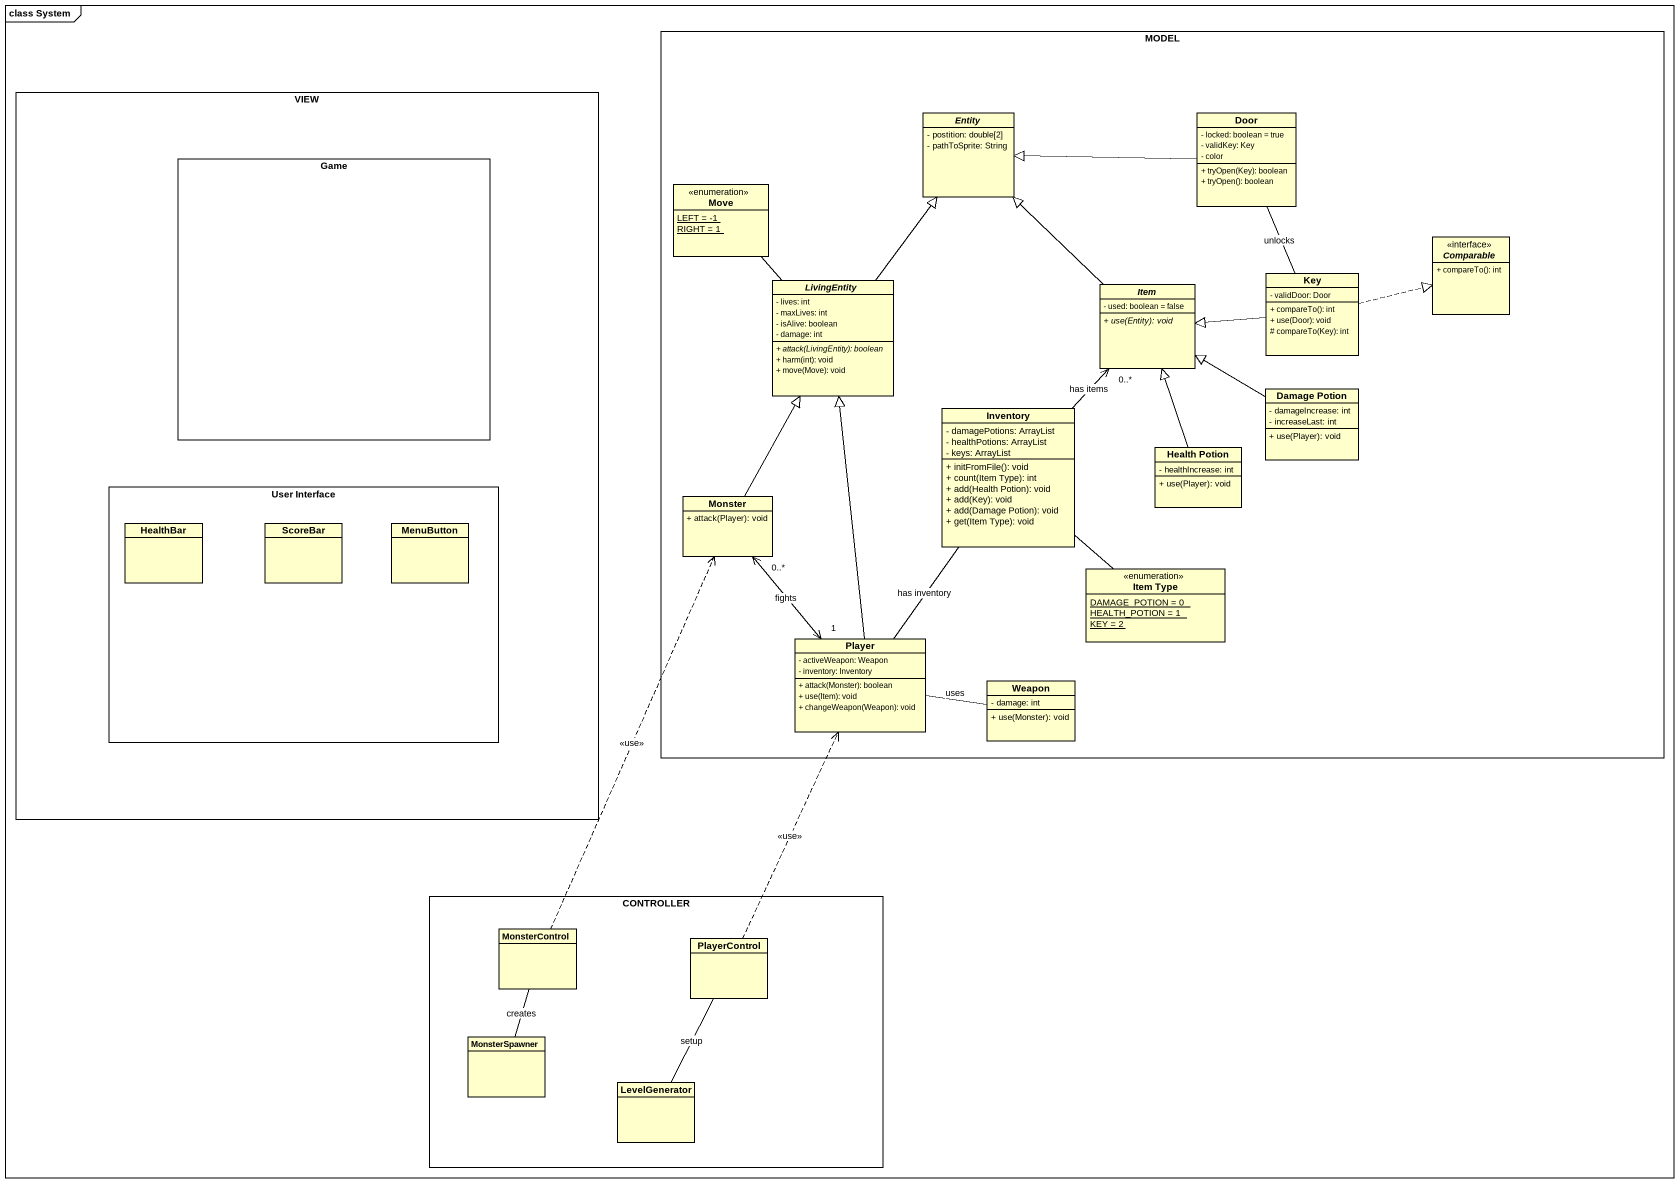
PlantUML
@startuml
mainframe class System
allowmixing
hide circle
hide empty members
skinparam classAttributeIconSize 0
rectangle MODEL {
  abstract class "Entity" as Entity_ {
    - postition: double[2]
    - pathToSprite: String
  }
  class Door {
    - locked: boolean = true
    - validKey: Key
    - color
    + tryOpen(Key): boolean
    + tryOpen(): boolean
  }
  enum Move {
    {static} LEFT = -1
    {static} RIGHT = 1
  }
  interface Comparable {
    + compareTo(): int
  }
  abstract class LivingEntity {
    - lives: int
    - maxLives: int
    - isAlive: boolean
    - damage: int
    {abstract} + attack(LivingEntity): boolean
    + harm(int): void
    + move(Move): void
  }
  abstract class Item {
    - used: boolean = false
    {abstract} + use(Entity): void
  }
  class Key {
    - validDoor: Door
    + compareTo(): int
    + use(Door): void
    # compareTo(Key): int
  }
  class Inventory {
    - damagePotions: ArrayList
    - healthPotions: ArrayList
    - keys: ArrayList
    + initFromFile(): void
    + count(Item Type): int
    + add(Health Potion): void
    + add(Key): void
    + add(Damage Potion): void
    + get(Item Type): void
  }
  class "Damage Potion" as Damage_Potion {
    - damageIncrease: int
    - increaseLast: int
    + use(Player): void
  }
  class "Health Potion" as Health_Potion {
    - healthIncrease: int
    + use(Player): void
  }
  class Monster {
    + attack(Player): void
  }
  enum "Item Type" as Item_Type {
    {static} DAMAGE_POTION = 0
    {static} HEALTH_POTION = 1
    {static} KEY = 2
  }
  class Player {
    - activeWeapon: Weapon
    - inventory: Inventory
    + attack(Monster): boolean
    + use(Item): void
    + changeWeapon(Weapon): void
  }
  class Weapon {
    - damage: int
    + use(Monster): void
  }
}
rectangle VIEW {
  rectangle Game
  rectangle "User Interface" as User_Interface {
    class HealthBar
    class ScoreBar
    class MenuButton
  }
}
rectangle CONTROLLER {
  class MonsterControl
  class PlayerControl
  class MonsterSpawner
  class LevelGenerator
}
Door -left-|> Entity_
Door -- Key : unlocks
Move -- LivingEntity
LivingEntity -up-|> Entity_
Item -up-|> Entity_
Key .right.|> Comparable
Key -left-|> Item
Inventory -up-> "0..*" Item : has items
Damage_Potion -left-|> Item
Health_Potion -up-|> Item
Monster -up-|> LivingEntity
Monster "0..*" <--> "1" Player : fights
Item_Type -up- Inventory
Player -up-|> LivingEntity
Player -up- Inventory : has inventory
Player -right- Weapon : uses
MonsterControl .up.> Monster : <<use>>
PlayerControl .up.> Player : <<use>>
MonsterSpawner -up- MonsterControl : creates
LevelGenerator -up- PlayerControl : setup
@enduml
